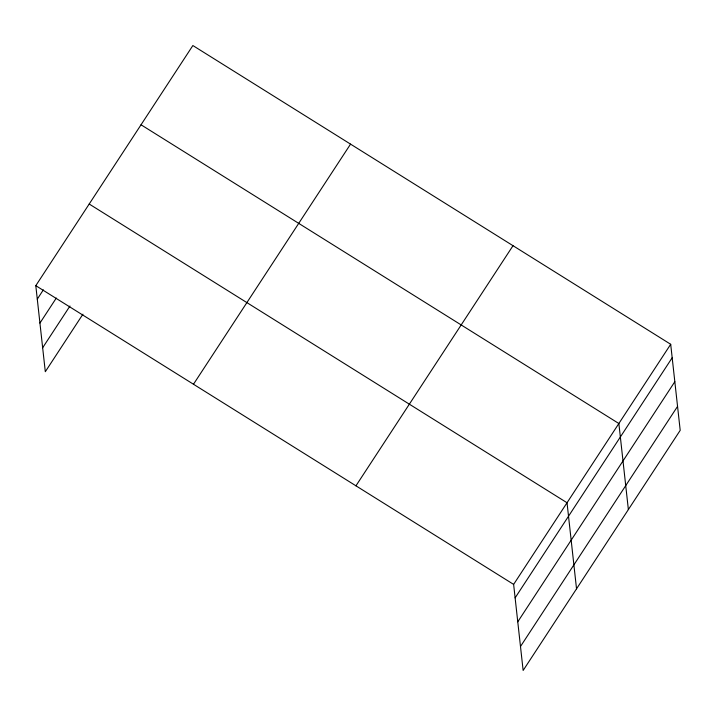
<?xml version="1.0" encoding="UTF-8"?>
<svg xmlns="http://www.w3.org/2000/svg" width="716" height="716" viewBox="0 0 716 716"><rect width="100%" height="100%" fill="white"/><g stroke="black" fill="none" stroke-linecap="round" stroke-linejoin="round"><path stroke-width="1.07" d="M82.922 314.199L45.305 371.72L35.8 285.666L192.864 45.538L670.695 344.28L680.2 430.334L523.136 670.462L513.632 584.399L670.695 344.28M37.286 299.127L43.354 289.855M39.935 323.086L56.313 298.035M42.656 347.761L69.962 306.018M193.481 384.25L350.554 144.122M355.95 485.815L513.014 245.695M515.117 597.869L672.19 357.74M517.766 621.819L674.83 381.7M520.487 646.503L677.56 406.384M141.034 124.781L618.866 423.523L628.371 509.577M89.205 204.024L567.036 502.757L576.532 588.821M35.8 285.666L513.632 584.399"/></g></svg>
